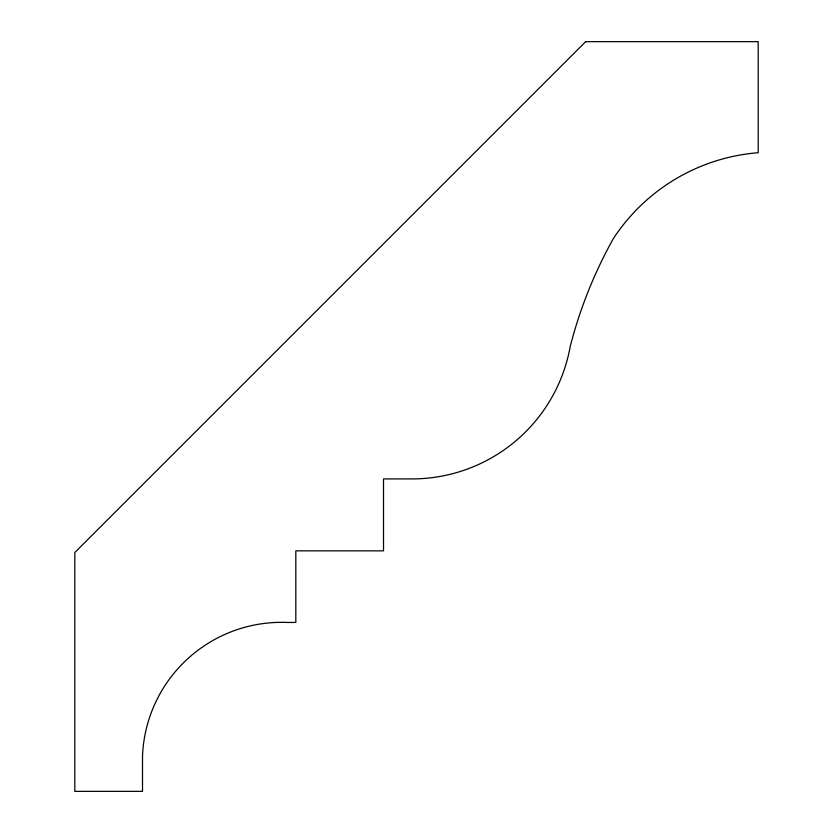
<?xml version="1.0" encoding="UTF-8"?>
<svg xmlns="http://www.w3.org/2000/svg" width="833" height="833" viewBox="0 0 833 833"><rect width="100%" height="100%" fill="white"/><g stroke="black" fill="none" stroke-linecap="round" stroke-linejoin="round"><path stroke-width="1.25" d="M585.682 41.65L74.814 552.518L74.814 791.35L142.505 791.35L142.505 756.395A139.205 139.205 0 0 1 287.395 622.449L295.819 622.449L295.819 550.852L383.513 550.852L383.513 478.913L411.741 478.913A160.748 160.748 0 0 0 570.209 346.497A451.663 451.663 0 0 1 613.286 238.727A191.153 191.153 0 0 1 758.186 152.71L758.186 41.65L585.682 41.65"/></g></svg>
